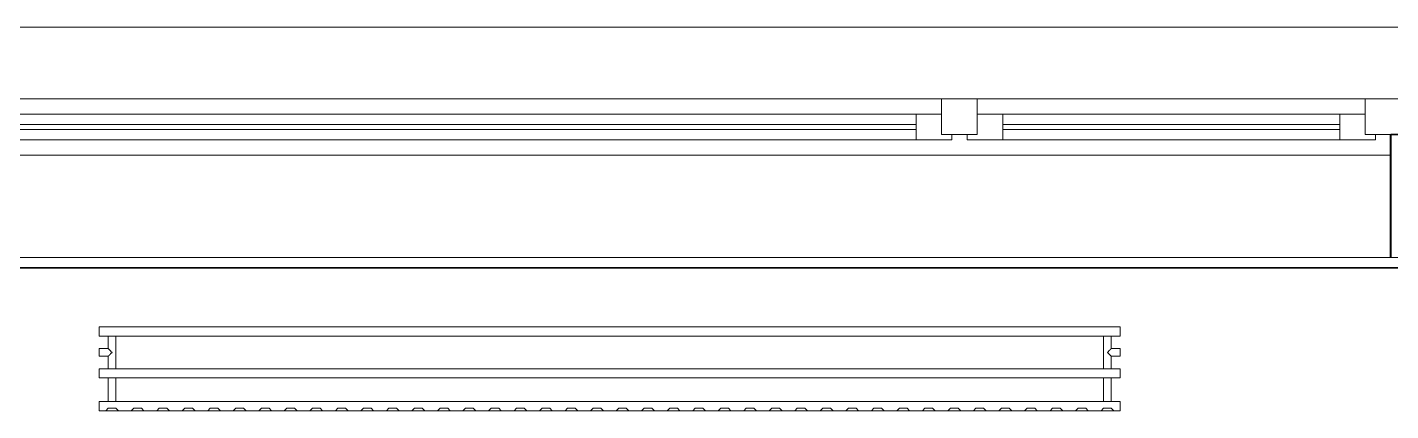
# Model space of a CAD drawing. Header units: millimetres. Extents: x 3914 to 443608, y -156176 to 78197.
# Drawn here: x 393079 to 395750, y -119377 to -118627 of the extents above; entities that cross this region are included whole.
import ezdxf

# ---------------------------------------------------------------- set-up
doc = ezdxf.new("R2010")
doc.units = ezdxf.units.MM
for name, color, linetype, lineweight in [('A-GLAZ', 7, 'Continuous', 9), ('A-GLAZ-1', 7, 'Continuous', 5), ('A-WALL', 7, 'Continuous', 5), ('A-WALL-1', 7, 'Continuous', 35), ('I-WALL', 7, 'Continuous', 5)]:
    doc.layers.add(name, color=color, linetype=linetype, lineweight=lineweight)
doc.layers.add('A-WALL-FNSH-1', color=9, linetype='Continuous', lineweight=5, true_color=0x808080)
doc.layers.add('M-EQPM-1', color=7, linetype='Continuous', lineweight=9, true_color=0xb2b2b2)

# ---------------------------------------------------------------- blocks, each defined once
blk = doc.blocks.new('120_Окно_СКБ_2Ст - 120_Окно_СКБ_2Ст 3100х2500 _мал_створка слева_ 2-19089248-Объем проектирования 3 этажа')
at = {"layer": 'A-GLAZ'}
for p, q in [((-1550, -75), (-1550, -5)), ((-1550, -5), (-1480, -5)), ((-1480, -5), (-1480, -75)), ((650, -75), (650, -5)), ((650, -5), (720, -5)), ((720, -5), (720, -75)), ((1480, -75), (1480, -5)), ((1480, -5), (1550, -5)), ((1550, -5), (1550, -75)), ((650, -35), (-1480, -35)), ((-1480, -35), (-1480, -75)), ((-1430, -85), (-1430, -35)), ((600, -85), (600, -35)), ((650, -75), (650, -35)), ((1480, -35), (720, -35)), ((720, -35), (720, -75)), ((770, -85), (770, -35)), ((1430, -85), (1430, -35)), ((1480, -75), (1480, -35)), ((-1480, -75), (-1550, -75)), ((-1480, -75), (-1500, -75)), ((-1500, -75), (-1500, -85)), ((720, -75), (650, -75)), ((670, -75), (650, -75)), ((670, -85), (670, -75)), ((720, -75), (700, -75)), ((700, -75), (700, -85)), ((1550, -75), (1480, -75)), ((1500, -75), (1480, -75)), ((1500, -85), (1500, -75)), ((-1500, -85), (670, -85)), ((670, -85), (-1500, -85)), ((700, -85), (1500, -85)), ((1500, -85), (700, -85))]:
    blk.add_line(p, q, dxfattribs=at)
at = {"layer": 'A-GLAZ-1'}
for p, q in [((1550, -5), (-1550, -5)), ((-1530, -75), (-1500, -75)), ((-1430, -55), (600, -55)), ((600, -65), (-1430, -65)), ((670, -75), (700, -75)), ((770, -55), (1430, -55)), ((1430, -65), (770, -65)), ((1500, -75), (1530, -75))]:
    blk.add_line(p, q, dxfattribs=at)
blk = doc.blocks.new('radiator_prado_classic_z_tip_30_po exemplyaru - Classic Z Тип 30-500-V676-Объем проектирования 3 этажа')
at = {"layer": 'M-EQPM-1'}
for p, q in [((0, 228), (0, 210)), ((2000, 228), (0, 228)), ((0, 210), (0, 228)), ((0, 228), (12.5, 228)), ((12.5, 228), (37.5, 228)), ((37.5, 228), (12.5, 228)), ((12.5, 228), (37.5, 228)), ((12.5, 228), (17.5, 223)), ((12.5, 228), (17.5, 223)), ((32.5, 223), (17.5, 223)), ((17.5, 223), (32.5, 223)), ((32.5, 223), (37.5, 228)), ((37.5, 228), (32.5, 223)), ((37.5, 228), (62.5, 228)), ((62.5, 228), (87.5, 228)), ((87.5, 228), (62.5, 228)), ((62.5, 228), (87.5, 228)), ((62.5, 228), (67.5, 223)), ((62.5, 228), (67.5, 223)), ((82.5, 223), (67.5, 223)), ((67.5, 223), (82.5, 223)), ((82.5, 223), (87.5, 228)), ((87.5, 228), (82.5, 223)), ((87.5, 228), (112.5, 228)), ((112.5, 228), (137.5, 228)), ((137.5, 228), (112.5, 228)), ((112.5, 228), (137.5, 228)), ((112.5, 228), (117.5, 223)), ((112.5, 228), (117.5, 223)), ((132.5, 223), (117.5, 223)), ((117.5, 223), (132.5, 223)), ((132.5, 223), (137.5, 228)), ((137.5, 228), (132.5, 223)), ((137.5, 228), (162.5, 228)), ((162.5, 228), (187.5, 228)), ((187.5, 228), (162.5, 228)), ((162.5, 228), (187.5, 228)), ((162.5, 228), (167.5, 223)), ((162.5, 228), (167.5, 223)), ((182.5, 223), (167.5, 223)), ((167.5, 223), (182.5, 223)), ((182.5, 223), (187.5, 228)), ((187.5, 228), (182.5, 223)), ((187.5, 228), (212.5, 228)), ((212.5, 228), (237.5, 228)), ((237.5, 228), (212.5, 228)), ((212.5, 228), (237.5, 228)), ((212.5, 228), (217.5, 223)), ((212.5, 228), (217.5, 223)), ((232.5, 223), (217.5, 223)), ((217.5, 223), (232.5, 223)), ((232.5, 223), (237.5, 228)), ((237.5, 228), (232.5, 223)), ((237.5, 228), (262.5, 228)), ((262.5, 228), (287.5, 228)), ((287.5, 228), (262.5, 228)), ((262.5, 228), (287.5, 228)), ((262.5, 228), (267.5, 223)), ((262.5, 228), (267.5, 223)), ((282.5, 223), (267.5, 223)), ((267.5, 223), (282.5, 223)), ((282.5, 223), (287.5, 228)), ((287.5, 228), (282.5, 223)), ((287.5, 228), (312.5, 228)), ((312.5, 228), (337.5, 228)), ((337.5, 228), (312.5, 228)), ((312.5, 228), (337.5, 228)), ((312.5, 228), (317.5, 223)), ((312.5, 228), (317.5, 223)), ((332.5, 223), (317.5, 223)), ((317.5, 223), (332.5, 223)), ((332.5, 223), (337.5, 228)), ((337.5, 228), (332.5, 223)), ((337.5, 228), (362.5, 228)), ((362.5, 228), (387.5, 228)), ((387.5, 228), (362.5, 228)), ((362.5, 228), (387.5, 228)), ((362.5, 228), (367.5, 223)), ((362.5, 228), (367.5, 223)), ((382.5, 223), (367.5, 223)), ((367.5, 223), (382.5, 223)), ((382.5, 223), (387.5, 228)), ((387.5, 228), (382.5, 223)), ((387.5, 228), (412.5, 228)), ((412.5, 228), (437.5, 228)), ((437.5, 228), (412.5, 228)), ((412.5, 228), (437.5, 228)), ((412.5, 228), (417.5, 223)), ((412.5, 228), (417.5, 223)), ((432.5, 223), (417.5, 223)), ((417.5, 223), (432.5, 223)), ((432.5, 223), (437.5, 228)), ((437.5, 228), (432.5, 223)), ((437.5, 228), (462.5, 228)), ((462.5, 228), (487.5, 228)), ((487.5, 228), (462.5, 228)), ((462.5, 228), (487.5, 228)), ((462.5, 228), (467.5, 223)), ((462.5, 228), (467.5, 223)), ((482.5, 223), (467.5, 223)), ((467.5, 223), (482.5, 223)), ((482.5, 223), (487.5, 228)), ((487.5, 228), (482.5, 223)), ((487.5, 228), (512.5, 228)), ((512.5, 228), (537.5, 228)), ((537.5, 228), (512.5, 228)), ((512.5, 228), (537.5, 228)), ((512.5, 228), (517.5, 223)), ((512.5, 228), (517.5, 223)), ((532.5, 223), (517.5, 223)), ((517.5, 223), (532.5, 223)), ((532.5, 223), (537.5, 228)), ((537.5, 228), (532.5, 223)), ((537.5, 228), (562.5, 228)), ((562.5, 228), (587.5, 228)), ((587.5, 228), (562.5, 228)), ((562.5, 228), (587.5, 228)), ((562.5, 228), (567.5, 223)), ((562.5, 228), (567.5, 223)), ((582.5, 223), (567.5, 223)), ((567.5, 223), (582.5, 223)), ((582.5, 223), (587.5, 228)), ((587.5, 228), (582.5, 223)), ((587.5, 228), (612.5, 228)), ((612.5, 228), (637.5, 228)), ((637.5, 228), (612.5, 228)), ((612.5, 228), (637.5, 228)), ((612.5, 228), (617.5, 223)), ((612.5, 228), (617.5, 223)), ((632.5, 223), (617.5, 223)), ((617.5, 223), (632.5, 223)), ((632.5, 223), (637.5, 228)), ((637.5, 228), (632.5, 223)), ((637.5, 228), (662.5, 228)), ((662.5, 228), (687.5, 228)), ((687.5, 228), (662.5, 228)), ((662.5, 228), (687.5, 228)), ((662.5, 228), (667.5, 223)), ((662.5, 228), (667.5, 223)), ((682.5, 223), (667.5, 223)), ((667.5, 223), (682.5, 223)), ((682.5, 223), (687.5, 228)), ((687.5, 228), (682.5, 223)), ((687.5, 228), (712.5, 228)), ((712.5, 228), (737.5, 228)), ((737.5, 228), (712.5, 228)), ((712.5, 228), (737.5, 228)), ((712.5, 228), (717.5, 223)), ((712.5, 228), (717.5, 223)), ((732.5, 223), (717.5, 223)), ((717.5, 223), (732.5, 223)), ((732.5, 223), (737.5, 228)), ((737.5, 228), (732.5, 223)), ((737.5, 228), (762, 228)), ((762.5, 228), (787.5, 228)), ((787.5, 228), (762.5, 228)), ((762.5, 228), (787.5, 228)), ((762.5, 228), (767.5, 223)), ((762.5, 228), (767.5, 223)), ((782.5, 223), (767.5, 223)), ((767.5, 223), (782.5, 223)), ((782.5, 223), (787.5, 228)), ((787.5, 228), (782.5, 223)), ((787.5, 228), (812.5, 228)), ((812.5, 228), (837.5, 228)), ((837.5, 228), (812.5, 228)), ((812.5, 228), (837.5, 228)), ((812.5, 228), (817.5, 223)), ((812.5, 228), (817.5, 223)), ((832.5, 223), (817.5, 223)), ((817.5, 223), (832.5, 223)), ((832.5, 223), (837.5, 228)), ((837.5, 228), (832.5, 223)), ((837.5, 228), (862.5, 228)), ((862.5, 228), (887.5, 228)), ((887.5, 228), (862.5, 228)), ((862.5, 228), (887.5, 228)), ((862.5, 228), (867.5, 223)), ((862.5, 228), (867.5, 223)), ((882.5, 223), (867.5, 223)), ((867.5, 223), (882.5, 223)), ((882.5, 223), (887.5, 228)), ((887.5, 228), (882.5, 223)), ((887.5, 228), (912.5, 228)), ((912.5, 228), (937.5, 228)), ((937.5, 228), (912.5, 228)), ((912.5, 228), (937.5, 228)), ((912.5, 228), (917.5, 223)), ((912.5, 228), (917.5, 223)), ((932.5, 223), (917.5, 223)), ((917.5, 223), (932.5, 223)), ((932.5, 223), (937.5, 228)), ((937.5, 228), (932.5, 223)), ((937.5, 228), (962.5, 228)), ((962.5, 228), (987.5, 228)), ((987.5, 228), (962.5, 228)), ((962.5, 228), (987.5, 228)), ((962.5, 228), (967.5, 223)), ((962.5, 228), (967.5, 223)), ((982.5, 223), (967.5, 223)), ((967.5, 223), (982.5, 223)), ((982.5, 223), (987.5, 228)), ((987.5, 228), (982.5, 223)), ((987.5, 228), (1012.5, 228)), ((1012.5, 228), (1037.5, 228)), ((1037.5, 228), (1012.5, 228)), ((1012.5, 228), (1037.5, 228)), ((1012.5, 228), (1017.5, 223)), ((1012.5, 228), (1017.5, 223)), ((1032.5, 223), (1017.5, 223)), ((1017.5, 223), (1032.5, 223)), ((1032.5, 223), (1037.5, 228)), ((1037.5, 228), (1032.5, 223)), ((1037.5, 228), (1062.5, 228)), ((1062.5, 228), (1087.5, 228)), ((1087.5, 228), (1062.5, 228)), ((1062.5, 228), (1087.5, 228)), ((1062.5, 228), (1067.5, 223)), ((1062.5, 228), (1067.5, 223)), ((1082.5, 223), (1067.5, 223)), ((1067.5, 223), (1082.5, 223)), ((1082.5, 223), (1087.5, 228)), ((1087.5, 228), (1082.5, 223)), ((1087.5, 228), (1112.5, 228)), ((1112.5, 228), (1137.5, 228)), ((1137.5, 228), (1112.5, 228)), ((1112.5, 228), (1137.5, 228)), ((1112.5, 228), (1117.5, 223)), ((1112.5, 228), (1117.5, 223)), ((1132.5, 223), (1117.5, 223)), ((1117.5, 223), (1132.5, 223)), ((1132.5, 223), (1137.5, 228)), ((1137.5, 228), (1132.5, 223)), ((1137.5, 228), (1162.5, 228)), ((1162.5, 228), (1187.5, 228)), ((1187.5, 228), (1162.5, 228)), ((1162.5, 228), (1187.5, 228)), ((1162.5, 228), (1167.5, 223)), ((1162.5, 228), (1167.5, 223)), ((1182.5, 223), (1167.5, 223)), ((1167.5, 223), (1182.5, 223)), ((1182.5, 223), (1187.5, 228)), ((1187.5, 228), (1182.5, 223)), ((1187.5, 228), (1212.5, 228)), ((1212.5, 228), (1237.5, 228)), ((1237.5, 228), (1212.5, 228)), ((1212.5, 228), (1237.5, 228)), ((1212.5, 228), (1217.5, 223)), ((1212.5, 228), (1217.5, 223)), ((1232.5, 223), (1217.5, 223)), ((1217.5, 223), (1232.5, 223)), ((1232.5, 223), (1237.5, 228)), ((1237.5, 228), (1232.5, 223)), ((1237.5, 228), (1262.5, 228)), ((1262.5, 228), (1287.5, 228)), ((1287.5, 228), (1262.5, 228)), ((1262.5, 228), (1287.5, 228)), ((1262.5, 228), (1267.5, 223)), ((1262.5, 228), (1267.5, 223)), ((1282.5, 223), (1267.5, 223)), ((1267.5, 223), (1282.5, 223)), ((1282.5, 223), (1287.5, 228)), ((1287.5, 228), (1282.5, 223)), ((1287.5, 228), (1312.5, 228)), ((1312.5, 228), (1337.5, 228)), ((1337.5, 228), (1312.5, 228)), ((1312.5, 228), (1337.5, 228)), ((1312.5, 228), (1317.5, 223)), ((1312.5, 228), (1317.5, 223)), ((1332.5, 223), (1317.5, 223)), ((1317.5, 223), (1332.5, 223)), ((1332.5, 223), (1337.5, 228)), ((1337.5, 228), (1332.5, 223)), ((1337.5, 228), (1362.5, 228)), ((1362.5, 228), (1387.5, 228)), ((1387.5, 228), (1362.5, 228)), ((1362.5, 228), (1387.5, 228)), ((1362.5, 228), (1367.5, 223)), ((1362.5, 228), (1367.5, 223)), ((1382.5, 223), (1367.5, 223)), ((1367.5, 223), (1382.5, 223)), ((1382.5, 223), (1387.5, 228)), ((1387.5, 228), (1382.5, 223)), ((1387.5, 228), (1412.5, 228)), ((1412.5, 228), (1437.5, 228)), ((1437.5, 228), (1412.5, 228)), ((1412.5, 228), (1437.5, 228)), ((1412.5, 228), (1417.5, 223)), ((1412.5, 228), (1417.5, 223)), ((1432.5, 223), (1417.5, 223)), ((1417.5, 223), (1432.5, 223)), ((1432.5, 223), (1437.5, 228)), ((1437.5, 228), (1432.5, 223)), ((1437.5, 228), (1462.5, 228)), ((1462.5, 228), (1487.5, 228)), ((1487.5, 228), (1462.5, 228)), ((1462.5, 228), (1487.5, 228)), ((1462.5, 228), (1467.5, 223)), ((1462.5, 228), (1467.5, 223)), ((1482.5, 223), (1467.5, 223)), ((1467.5, 223), (1482.5, 223)), ((1482.5, 223), (1487.5, 228)), ((1487.5, 228), (1482.5, 223)), ((1487.5, 228), (1512.5, 228)), ((1512.5, 228), (1537.5, 228)), ((1537.5, 228), (1512.5, 228)), ((1512.5, 228), (1537.5, 228)), ((1512.5, 228), (1517.5, 223)), ((1512.5, 228), (1517.5, 223)), ((1532.5, 223), (1517.5, 223)), ((1517.5, 223), (1532.5, 223)), ((1532.5, 223), (1537.5, 228)), ((1537.5, 228), (1532.5, 223)), ((1537.5, 228), (1562.5, 228)), ((1562.5, 228), (1587.5, 228)), ((1587.5, 228), (1562.5, 228)), ((1562.5, 228), (1587.5, 228)), ((1562.5, 228), (1567.5, 223)), ((1562.5, 228), (1567.5, 223)), ((1582.5, 223), (1567.5, 223)), ((1567.5, 223), (1582.5, 223)), ((1582.5, 223), (1587.5, 228)), ((1587.5, 228), (1582.5, 223)), ((1587.5, 228), (1612.5, 228)), ((1612.5, 228), (1637.5, 228)), ((1637.5, 228), (1612.5, 228)), ((1612.5, 228), (1637.5, 228)), ((1612.5, 228), (1617.5, 223)), ((1612.5, 228), (1617.5, 223)), ((1632.5, 223), (1617.5, 223)), ((1617.5, 223), (1632.5, 223)), ((1632.5, 223), (1637.5, 228)), ((1637.5, 228), (1632.5, 223)), ((1637.5, 228), (1662.5, 228)), ((1662.5, 228), (1687.5, 228)), ((1687.5, 228), (1662.5, 228)), ((1662.5, 228), (1687.5, 228)), ((1662.5, 228), (1667.5, 223)), ((1662.5, 228), (1667.5, 223)), ((1682.5, 223), (1667.5, 223)), ((1667.5, 223), (1682.5, 223)), ((1682.5, 223), (1687.5, 228)), ((1687.5, 228), (1682.5, 223)), ((1687.5, 228), (1712.5, 228)), ((1712.5, 228), (1737.5, 228)), ((1737.5, 228), (1712.5, 228)), ((1712.5, 228), (1737.5, 228)), ((1712.5, 228), (1717.5, 223)), ((1712.5, 228), (1717.5, 223)), ((1732.5, 223), (1717.5, 223)), ((1717.5, 223), (1732.5, 223)), ((1732.5, 223), (1737.5, 228)), ((1737.5, 228), (1732.5, 223)), ((1737.5, 228), (1762.5, 228)), ((1762.5, 228), (1787.5, 228)), ((1787.5, 228), (1762.5, 228)), ((1762.5, 228), (1787.5, 228)), ((1762.5, 228), (1767.5, 223)), ((1762.5, 228), (1767.5, 223)), ((1782.5, 223), (1767.5, 223)), ((1767.5, 223), (1782.5, 223)), ((1782.5, 223), (1787.5, 228)), ((1787.5, 228), (1782.5, 223)), ((1787.5, 228), (1812.5, 228)), ((1812.5, 228), (1837.5, 228)), ((1837.5, 228), (1812.5, 228)), ((1812.5, 228), (1837.5, 228)), ((1812.5, 228), (1817.5, 223)), ((1812.5, 228), (1817.5, 223)), ((1832.5, 223), (1817.5, 223)), ((1817.5, 223), (1832.5, 223)), ((1832.5, 223), (1837.5, 228)), ((1837.5, 228), (1832.5, 223)), ((1837.5, 228), (1862.5, 228)), ((1862.5, 228), (1887.5, 228)), ((1887.5, 228), (1862.5, 228)), ((1862.5, 228), (1887.5, 228)), ((1862.5, 228), (1867.5, 223)), ((1862.5, 228), (1867.5, 223)), ((1882.5, 223), (1867.5, 223)), ((1867.5, 223), (1882.5, 223)), ((1882.5, 223), (1887.5, 228)), ((1887.5, 228), (1882.5, 223)), ((1887.5, 228), (1912.5, 228)), ((1912.5, 228), (1937.5, 228)), ((1937.5, 228), (1912.5, 228)), ((1912.5, 228), (1937.5, 228)), ((1912.5, 228), (1917.5, 223)), ((1912.5, 228), (1917.5, 223)), ((1932.5, 223), (1917.5, 223)), ((1917.5, 223), (1932.5, 223)), ((1932.5, 223), (1937.5, 228)), ((1937.5, 228), (1932.5, 223)), ((1937.5, 228), (1962.5, 228)), ((1962.5, 228), (1987.5, 228)), ((1987.5, 228), (1962.5, 228)), ((1962.5, 228), (1987.5, 228)), ((1962.5, 228), (1967.5, 223)), ((1962.5, 228), (1967.5, 223)), ((1982.5, 223), (1967.5, 223)), ((1967.5, 223), (1982.5, 223)), ((1982.5, 223), (1987.5, 228)), ((1987.5, 228), (1982.5, 223)), ((1987.5, 228), (2000, 228)), ((2000, 210), (2000, 228)), ((2000, 228), (2000, 210)), ((0, 210), (2000, 210)), ((17.8, 210), (0, 210)), ((17.5, 210), (17.5, 164)), ((17.5, 210), (17.5, 164)), ((17.8, 210), (17.5, 210)), ((17.5, 210), (17.8, 210)), ((17.8, 210), (17.5, 210)), ((17.5, 210), (32.5, 210)), ((18.5, 210), (17.8, 210)), ((17.8, 210), (32.2, 210)), ((19.7, 210), (17.8, 210)), ((32.2, 210), (18.5, 210)), ((21.2, 210), (19.7, 210)), ((23.1, 210), (21.2, 210)), ((25, 210), (23.1, 210)), ((26.9, 210), (25, 210)), ((28.7, 210), (26.9, 210)), ((30.3, 210), (28.7, 210)), ((31.5, 210), (30.3, 210)), ((32.2, 210), (31.5, 210)), ((32.5, 210), (32.2, 210)), ((32.2, 210), (32.5, 210)), ((32.5, 210), (32.2, 210)), ((1967.8, 210), (32.2, 210)), ((32.5, 164), (32.5, 210)), ((32.5, 164), (32.5, 210)), ((1967.5, 210), (1967.5, 164)), ((1967.5, 210), (1967.5, 164)), ((1967.8, 210), (1967.5, 210)), ((1967.5, 210), (1982.5, 210)), ((1967.8, 210), (1967.5, 210)), ((1967.5, 210), (1967.8, 210)), ((1968.5, 210), (1967.8, 210)), ((1982.2, 210), (1967.8, 210)), ((1967.8, 210), (1982.2, 210)), ((1982.2, 210), (1968.5, 210)), ((1982.5, 210), (1982.2, 210)), ((1982.5, 210), (1982.2, 210)), ((1982.2, 210), (1982.5, 210)), ((2000, 210), (1982.2, 210)), ((1982.5, 164), (1982.5, 210)), ((1982.5, 164), (1982.5, 210)), ((2000, 164), (0, 164)), ((0, 164), (0, 146)), ((0, 146), (0, 164)), ((0, 164), (17.8, 164)), ((17.8, 164), (17.5, 164)), ((17.5, 164), (17.8, 164)), ((17.8, 164), (17.5, 164)), ((17.5, 164), (32.5, 164)), ((19.7, 164), (17.8, 164)), ((17.8, 164), (18.5, 164)), ((32.2, 164), (17.8, 164)), ((18.5, 164), (19.7, 164)), ((25, 164), (19.7, 164)), ((19.7, 164), (21.2, 164)), ((21.2, 164), (23.1, 164)), ((23.1, 164), (25, 164)), ((31.5, 164), (25, 164)), ((25, 164), (26.9, 164)), ((26.9, 164), (28.7, 164)), ((28.7, 164), (30.3, 164)), ((30.3, 164), (31.5, 164)), ((32.2, 164), (31.5, 164)), ((31.5, 164), (32.2, 164)), ((32.5, 164), (32.2, 164)), ((32.2, 164), (32.5, 164)), ((32.5, 164), (32.2, 164)), ((32.2, 164), (1967.8, 164)), ((1967.8, 164), (1967.5, 164)), ((1967.5, 164), (1982.5, 164)), ((1967.8, 164), (1967.5, 164)), ((1967.5, 164), (1967.8, 164)), ((1969.7, 164), (1967.8, 164)), ((1982.2, 164), (1967.8, 164)), ((1967.8, 164), (1982.2, 164)), ((1975, 164), (1969.7, 164)), ((1981.5, 164), (1975, 164)), ((1982.2, 164), (1981.5, 164)), ((1982.5, 164), (1982.2, 164)), ((1982.5, 164), (1982.2, 164)), ((1982.2, 164), (1982.5, 164)), ((1982.2, 164), (2000, 164)), ((2000, 146), (2000, 164)), ((2000, 164), (2000, 146)), ((0, 146), (2000, 146)), ((18.5, 146), (0, 146)), ((17.5, 146), (17.5, 121.5)), ((17.5, 146), (17.5, 121.5)), ((17.5, 146), (18.5, 146)), ((18.5, 146), (17.5, 146)), ((17.5, 146), (18.5, 146)), ((32.5, 146), (17.5, 146)), ((18.5, 146), (32.2, 146)), ((32.2, 146), (18.5, 146)), ((18.5, 146), (32.2, 146)), ((32.2, 146), (32.5, 146)), ((32.5, 146), (32.2, 146)), ((32.2, 146), (32.5, 146)), ((1967.8, 146), (32.2, 146)), ((32.5, 82), (32.5, 146)), ((32.5, 82), (32.5, 146)), ((1967.5, 146), (1967.5, 82)), ((1967.5, 146), (1967.5, 82)), ((1967.5, 146), (1967.8, 146)), ((1982.5, 146), (1967.5, 146)), ((1967.5, 146), (1967.8, 146)), ((1967.8, 146), (1967.5, 146)), ((1967.8, 146), (1969.7, 146)), ((1967.8, 146), (1975, 146)), ((1973.1, 146), (1967.8, 146)), ((1969.7, 146), (1981.5, 146)), ((1981.5, 146), (1973.1, 146)), ((1975, 146), (1981.5, 146)), ((1981.5, 146), (1982.5, 146)), ((1981.5, 146), (1982.5, 146)), ((1982.5, 146), (1981.5, 146)), ((2000, 146), (1981.5, 146)), ((1982.5, 121.5), (1982.5, 146)), ((1982.5, 121.5), (1982.5, 146)), ((17.5, 121.5), (0, 121.5)), ((17.5, 121.5), (0, 121.5)), ((0, 121.5), (0, 120.5)), ((0, 106.5), (0, 121.5)), ((0, 120.5), (0, 107.5)), ((0, 120.5), (0, 119.3)), ((0, 114), (0, 120.5)), ((0, 120.5), (0, 120.5)), ((0, 119.3), (0, 117.8)), ((0, 117.8), (0, 114)), ((0, 114), (0, 110.3)), ((0, 107.5), (0, 114)), ((0, 110.3), (0, 108.7)), ((0, 108.7), (0, 107.5)), ((0, 107.5), (0, 106.5)), ((0, 107.5), (0, 107.5)), ((2000, 121.5), (1982.5, 121.5)), ((2000, 121.5), (1982.5, 121.5)), ((2000, 121.5), (2000, 106.5)), ((2000, 120.5), (2000, 121.5)), ((2000, 121.5), (2000, 120.5)), ((2000, 120.5), (2000, 121.5)), ((2000, 107.5), (2000, 120.5)), ((2000, 120.5), (2000, 107.5)), ((2000, 107.5), (2000, 120.5)), ((2000, 106.5), (2000, 107.5)), ((2000, 107.5), (2000, 106.5)), ((2000, 106.5), (2000, 107.5)), ((0, 106.5), (17.5, 106.5)), ((0, 106.5), (17.5, 106.5)), ((2000, 82), (0, 82)), ((0, 82), (0, 64)), ((0, 64), (0, 82)), ((0, 82), (18.5, 82)), ((17.5, 106.5), (17.5, 82)), ((17.5, 106.5), (17.5, 82)), ((18.5, 82), (17.5, 82)), ((17.5, 82), (18.5, 82)), ((18.5, 82), (17.5, 82)), ((17.5, 82), (32.5, 82)), ((32.2, 82), (18.5, 82)), ((18.5, 82), (19.7, 82)), ((19.7, 82), (18.5, 82)), ((19.7, 82), (21.2, 82)), ((21.2, 82), (19.7, 82)), ((21.2, 82), (23.1, 82)), ((32.2, 82), (21.2, 82)), ((23.1, 82), (25, 82)), ((25, 82), (26.9, 82)), ((26.9, 82), (28.7, 82)), ((28.7, 82), (30.3, 82)), ((30.3, 82), (31.5, 82)), ((31.5, 82), (32.2, 82)), ((32.5, 82), (32.2, 82)), ((32.2, 82), (32.5, 82)), ((32.5, 82), (32.2, 82)), ((32.2, 82), (1967.8, 82)), ((1967.8, 82), (1967.5, 82)), ((1967.5, 82), (1982.5, 82)), ((1967.8, 82), (1967.5, 82)), ((1967.5, 82), (1967.8, 82)), ((1969.7, 82), (1967.8, 82)), ((1971.2, 82), (1967.8, 82)), ((1967.8, 82), (1981.5, 82)), ((1971.2, 82), (1969.7, 82)), ((1975, 82), (1971.2, 82)), ((1981.5, 82), (1971.2, 82)), ((1978.7, 82), (1975, 82)), ((1981.5, 82), (1978.7, 82)), ((1982.5, 82), (1981.5, 82)), ((1982.5, 82), (1981.5, 82)), ((1981.5, 82), (1982.5, 82)), ((1981.5, 82), (2000, 82)), ((1982.5, 82), (1982.5, 106.5)), ((1982.5, 106.5), (2000, 106.5)), ((1982.5, 82), (1982.5, 106.5)), ((1982.5, 106.5), (2000, 106.5)), ((2000, 64), (2000, 82)), ((2000, 82), (2000, 64)), ((2000, 64), (0, 64)), ((0, 64), (2000, 64))]:
    blk.add_line(p, q, dxfattribs=at)
for points, knots in [([(18.5, 120.5), (18.4, 120.6), (18.3, 120.7), (18.1, 120.9), (17.9, 121.1), (17.8, 121.2), (17.7, 121.3), (17.5, 121.5), (17.5, 121.5), (17.5, 121.5)], [0.7142857, 0.7142857, 0.7142857, 0.7142857, 0.75, 0.7857143, 0.8214286, 0.8571429, 0.8928571, 0.9285714, 1, 1, 1, 1]), ([(17.5, 121.5), (17.5, 121.5), (17.5, 121.5), (17.7, 121.3), (17.8, 121.2), (17.9, 121.1), (18.1, 120.9), (18.3, 120.7), (18.4, 120.6), (18.5, 120.5)], [0, 0, 0, 0, 0.0714286, 0.1071429, 0.1428571, 0.1785714, 0.2142857, 0.25, 0.2857143, 0.2857143, 0.2857143, 0.2857143]), ([(17.5, 121.5), (17.5, 121.5), (17.5, 121.5), (17.7, 121.3), (17.8, 121.2), (17.9, 121.1), (18.1, 120.9), (18.3, 120.7), (18.4, 120.6), (18.5, 120.5)], [0, 0, 0, 0, 0.0714286, 0.1071429, 0.1428571, 0.1785714, 0.2142857, 0.25, 0.2857143, 0.2857143, 0.2857143, 0.2857143]), ([(25, 114), (24.5, 114.5), (23.6, 115.4), (22.4, 116.6), (21.6, 117.4), (21.1, 117.9), (20.8, 118.2), (20.5, 118.5), (20.2, 118.8), (19.8, 119.1), (19.6, 119.4), (19.3, 119.7), (19, 120), (18.7, 120.3), (18.5, 120.5), (18.3, 120.7), (18.1, 120.9), (17.9, 121.1), (17.8, 121.2), (17.7, 121.3), (17.5, 121.5), (17.5, 121.5), (17.5, 121.5)], [0, 0, 0, 0, 0.142857, 0.285714, 0.357143, 0.392857, 0.428571, 0.464286, 0.5, 0.535714, 0.571429, 0.607143, 0.642857, 0.678571, 0.714286, 0.75, 0.785714, 0.821429, 0.857143, 0.892857, 0.928571, 1, 1, 1, 1]), ([(17.5, 106.5), (17.5, 106.5), (17.5, 106.5), (17.7, 106.7), (17.8, 106.8), (17.9, 106.9), (18.1, 107.1), (18.3, 107.3), (18.5, 107.5), (18.7, 107.7), (19, 108), (19.3, 108.3), (19.6, 108.6), (19.8, 108.9), (20.3, 109.3), (20.7, 109.7), (21.1, 110.1), (21.6, 110.6), (22.4, 111.4), (23.6, 112.6), (24.5, 113.5), (25, 114)], [0, 0, 0, 0, 0.071429, 0.107143, 0.142857, 0.178571, 0.214286, 0.25, 0.285714, 0.321429, 0.357143, 0.392857, 0.428571, 0.464286, 0.5, 0.571429, 0.607143, 0.642857, 0.714286, 0.857143, 1, 1, 1, 1]), ([(17.5, 106.5), (17.5, 106.5), (17.5, 106.5), (17.7, 106.7), (17.8, 106.8), (17.9, 106.9), (18.1, 107.1), (18.3, 107.3), (18.4, 107.4), (18.5, 107.5)], [0, 0, 0, 0, 0.0714286, 0.1071429, 0.1428571, 0.1785714, 0.2142857, 0.25, 0.2857143, 0.2857143, 0.2857143, 0.2857143]), ([(18.5, 107.5), (18.4, 107.4), (18.3, 107.3), (18.1, 107.1), (17.9, 106.9), (17.8, 106.8), (17.7, 106.7), (17.5, 106.5), (17.5, 106.5), (17.5, 106.5)], [0.7142857, 0.7142857, 0.7142857, 0.7142857, 0.75, 0.7857143, 0.8214286, 0.8571429, 0.8928571, 0.9285714, 1, 1, 1, 1]), ([(18.5, 107.5), (18.4, 107.4), (18.3, 107.3), (18.1, 107.1), (17.9, 106.9), (17.8, 106.8), (17.7, 106.7), (17.5, 106.5), (17.5, 106.5), (17.5, 106.5)], [0.7142857, 0.7142857, 0.7142857, 0.7142857, 0.75, 0.7857143, 0.8214286, 0.8571429, 0.8928571, 0.9285714, 1, 1, 1, 1]), ([(22.1, 116.9), (21.9, 117.1), (21.6, 117.4), (21.1, 117.9), (20.8, 118.2), (20.5, 118.5), (20.2, 118.8), (19.9, 119.2), (19.7, 119.3), (19.6, 119.4)], [0.2857143, 0.2857143, 0.2857143, 0.2857143, 0.3571429, 0.3928571, 0.4285714, 0.4642857, 0.5, 0.5357143, 0.5714286, 0.5714286, 0.5714286, 0.5714286]), ([(19.6, 119.4), (19.7, 119.3), (19.9, 119.2), (20.3, 118.7), (20.7, 118.3), (21.1, 117.9), (21.6, 117.4), (21.9, 117.1), (22.1, 116.9)], [0.4285714, 0.4285714, 0.4285714, 0.4285714, 0.4642857, 0.5, 0.5714286, 0.6071429, 0.6428571, 0.7142857, 0.7142857, 0.7142857, 0.7142857]), ([(19.6, 119.4), (19.7, 119.3), (19.8, 119.1), (20.3, 118.7), (20.6, 118.4), (20.8, 118.2)], [0.4285714, 0.4285714, 0.4285714, 0.4285714, 0.4642857, 0.5, 0.5714286, 0.5714286, 0.5714286, 0.5714286]), ([(19.6, 108.6), (19.7, 108.7), (19.9, 108.8), (20.3, 109.3), (20.7, 109.7), (21.1, 110.1), (21.6, 110.6), (21.9, 110.9), (22.1, 111.1)], [0.4285714, 0.4285714, 0.4285714, 0.4285714, 0.4642857, 0.5, 0.5714286, 0.6071429, 0.6428571, 0.7142857, 0.7142857, 0.7142857, 0.7142857]), ([(22.1, 111.1), (21.9, 110.9), (21.6, 110.6), (21.1, 110.1), (20.8, 109.8), (20.5, 109.5), (20.2, 109.2), (19.9, 108.8), (19.7, 108.7), (19.6, 108.6)], [0.2857143, 0.2857143, 0.2857143, 0.2857143, 0.3571429, 0.3928571, 0.4285714, 0.4642857, 0.5, 0.5357143, 0.5714286, 0.5714286, 0.5714286, 0.5714286]), ([(20.8, 118.2), (20.9, 118.1), (21.1, 117.9), (21.6, 117.4), (21.9, 117.1), (22.1, 116.9)], [0.5714286, 0.5714286, 0.5714286, 0.5714286, 0.6071429, 0.6428571, 0.7142857, 0.7142857, 0.7142857, 0.7142857]), ([(22.1, 111.1), (21.9, 110.9), (21.6, 110.6), (21.1, 110.1), (20.9, 109.9), (20.8, 109.8)], [0.2857143, 0.2857143, 0.2857143, 0.2857143, 0.3571429, 0.3928571, 0.4285714, 0.4285714, 0.4285714, 0.4285714]), ([(1975, 114), (1975.5, 114.5), (1976.4, 115.4), (1977.6, 116.6), (1978.4, 117.4), (1978.9, 117.9), (1979.2, 118.2), (1979.5, 118.5), (1979.8, 118.8), (1980.1, 119.2), (1980.4, 119.4), (1980.7, 119.7), (1981, 120), (1981.3, 120.3), (1981.5, 120.5), (1981.7, 120.7), (1981.9, 120.9), (1982.1, 121.1), (1982.2, 121.2), (1982.3, 121.3), (1982.5, 121.5), (1982.5, 121.5), (1982.5, 121.5)], [0, 0, 0, 0, 0.142857, 0.285714, 0.357143, 0.392857, 0.428571, 0.464286, 0.5, 0.535714, 0.571429, 0.607143, 0.642857, 0.678571, 0.714286, 0.75, 0.785714, 0.821429, 0.857143, 0.892857, 0.928571, 1, 1, 1, 1]), ([(1982.5, 106.5), (1982.5, 106.5), (1982.5, 106.5), (1982.3, 106.7), (1982.2, 106.8), (1982.1, 106.9), (1981.9, 107.1), (1981.7, 107.3), (1981.5, 107.5), (1981.3, 107.7), (1981, 108), (1980.7, 108.3), (1980.4, 108.6), (1980.1, 108.8), (1979.7, 109.3), (1979.3, 109.7), (1978.9, 110.1), (1978.4, 110.6), (1977.6, 111.4), (1976.4, 112.6), (1975.5, 113.5), (1975, 114)], [0, 0, 0, 0, 0.071429, 0.107143, 0.142857, 0.178571, 0.214286, 0.25, 0.285714, 0.321429, 0.357143, 0.392857, 0.428571, 0.464286, 0.5, 0.571429, 0.607143, 0.642857, 0.714286, 0.857143, 1, 1, 1, 1]), ([(1980.4, 119.4), (1980.3, 119.3), (1980.1, 119.2), (1979.7, 118.7), (1979.3, 118.3), (1978.9, 117.9), (1978.4, 117.4), (1978.1, 117.1), (1977.9, 116.9)], [0.4285714, 0.4285714, 0.4285714, 0.4285714, 0.4642857, 0.5, 0.5714286, 0.6071429, 0.6428571, 0.7142857, 0.7142857, 0.7142857, 0.7142857]), ([(1980.4, 119.4), (1980.3, 119.3), (1980.1, 119.2), (1979.7, 118.7), (1979.3, 118.3), (1978.9, 117.9), (1978.4, 117.4), (1978.1, 117.1), (1977.9, 116.9)], [0.4285714, 0.4285714, 0.4285714, 0.4285714, 0.4642857, 0.5, 0.5714286, 0.6071429, 0.6428571, 0.7142857, 0.7142857, 0.7142857, 0.7142857]), ([(1977.9, 116.9), (1978.1, 117.1), (1978.4, 117.4), (1978.9, 117.9), (1979.2, 118.2), (1979.5, 118.5), (1979.8, 118.8), (1980.1, 119.2), (1980.3, 119.3), (1980.4, 119.4)], [0.2857143, 0.2857143, 0.2857143, 0.2857143, 0.3571429, 0.3928571, 0.4285714, 0.4642857, 0.5, 0.5357143, 0.5714286, 0.5714286, 0.5714286, 0.5714286]), ([(1977.9, 111.1), (1978.1, 110.9), (1978.4, 110.6), (1978.9, 110.1), (1979.2, 109.8), (1979.5, 109.5), (1979.8, 109.2), (1980.1, 108.8), (1980.3, 108.7), (1980.4, 108.6)], [0.2857143, 0.2857143, 0.2857143, 0.2857143, 0.3571429, 0.3928571, 0.4285714, 0.4642857, 0.5, 0.5357143, 0.5714286, 0.5714286, 0.5714286, 0.5714286]), ([(1977.9, 111.1), (1978.1, 110.9), (1978.4, 110.6), (1978.9, 110.1), (1979.2, 109.8), (1979.5, 109.5), (1979.8, 109.2), (1980.1, 108.8), (1980.3, 108.7), (1980.4, 108.6)], [0.2857143, 0.2857143, 0.2857143, 0.2857143, 0.3571429, 0.3928571, 0.4285714, 0.4642857, 0.5, 0.5357143, 0.5714286, 0.5714286, 0.5714286, 0.5714286]), ([(1980.4, 108.6), (1980.3, 108.7), (1980.1, 108.8), (1979.7, 109.3), (1979.3, 109.7), (1978.9, 110.1), (1978.4, 110.6), (1978.1, 110.9), (1977.9, 111.1)], [0.4285714, 0.4285714, 0.4285714, 0.4285714, 0.4642857, 0.5, 0.5714286, 0.6071429, 0.6428571, 0.7142857, 0.7142857, 0.7142857, 0.7142857]), ([(1982.5, 121.5), (1982.5, 121.5), (1982.5, 121.5), (1982.3, 121.3), (1982.2, 121.2), (1982.1, 121.1), (1981.9, 120.9), (1981.7, 120.7), (1981.6, 120.6), (1981.5, 120.5)], [0, 0, 0, 0, 0.0714286, 0.1071429, 0.1428571, 0.1785714, 0.2142857, 0.25, 0.2857143, 0.2857143, 0.2857143, 0.2857143]), ([(1982.5, 121.5), (1982.5, 121.5), (1982.5, 121.5), (1982.3, 121.3), (1982.2, 121.2), (1982.1, 121.1), (1981.9, 120.9), (1981.7, 120.7), (1981.6, 120.6), (1981.5, 120.5)], [0, 0, 0, 0, 0.0714286, 0.1071429, 0.1428571, 0.1785714, 0.2142857, 0.25, 0.2857143, 0.2857143, 0.2857143, 0.2857143]), ([(1981.5, 120.5), (1981.6, 120.6), (1981.7, 120.7), (1981.9, 120.9), (1982.1, 121.1), (1982.2, 121.2), (1982.3, 121.3), (1982.5, 121.5), (1982.5, 121.5), (1982.5, 121.5)], [0.7142857, 0.7142857, 0.7142857, 0.7142857, 0.75, 0.7857143, 0.8214286, 0.8571429, 0.8928571, 0.9285714, 1, 1, 1, 1]), ([(1981.5, 107.5), (1981.6, 107.4), (1981.7, 107.3), (1981.9, 107.1), (1982.1, 106.9), (1982.2, 106.8), (1982.3, 106.7), (1982.5, 106.5), (1982.5, 106.5), (1982.5, 106.5)], [0.7142857, 0.7142857, 0.7142857, 0.7142857, 0.75, 0.7857143, 0.8214286, 0.8571429, 0.8928571, 0.9285714, 1, 1, 1, 1]), ([(1981.5, 107.5), (1981.6, 107.4), (1981.7, 107.3), (1981.9, 107.1), (1982.1, 106.9), (1982.2, 106.8), (1982.3, 106.7), (1982.5, 106.5), (1982.5, 106.5), (1982.5, 106.5)], [0.7142857, 0.7142857, 0.7142857, 0.7142857, 0.75, 0.7857143, 0.8214286, 0.8571429, 0.8928571, 0.9285714, 1, 1, 1, 1]), ([(1982.5, 106.5), (1982.5, 106.5), (1982.5, 106.5), (1982.3, 106.7), (1982.2, 106.8), (1982.1, 106.9), (1981.9, 107.1), (1981.7, 107.3), (1981.6, 107.4), (1981.5, 107.5)], [0, 0, 0, 0, 0.0714286, 0.1071429, 0.1428571, 0.1785714, 0.2142857, 0.25, 0.2857143, 0.2857143, 0.2857143, 0.2857143])]:
    blk.add_open_spline(points, degree=3, knots=knots, dxfattribs=at)
for points in [[(19.6, 119.4), (19.5, 119.5), (19.3, 119.7), (19, 120), (18.7, 120.3), (18.6, 120.4), (18.5, 120.5)], [(18.5, 120.5), (18.6, 120.4), (18.7, 120.3), (19, 120), (19.3, 119.7), (19.5, 119.5), (19.6, 119.4)], [(18.5, 120.5), (18.6, 120.4), (18.7, 120.3), (19, 120), (19.3, 119.7), (19.5, 119.5), (19.6, 119.4)], [(18.5, 107.5), (18.6, 107.6), (18.7, 107.7), (19, 108), (19.3, 108.3), (19.5, 108.5), (19.6, 108.6)], [(19.6, 108.6), (19.5, 108.5), (19.3, 108.3), (19, 108), (18.7, 107.7), (18.6, 107.6), (18.5, 107.5)], [(19.6, 108.6), (19.5, 108.5), (19.3, 108.3), (19, 108), (18.7, 107.7), (18.6, 107.6), (18.5, 107.5)], [(20.8, 109.8), (20.7, 109.7), (20.5, 109.5), (20.2, 109.2), (19.8, 108.9), (19.7, 108.7), (19.6, 108.6)], [(25, 114), (24.5, 114.5), (23.6, 115.4), (22.6, 116.4), (22.1, 116.9)], [(22.1, 116.9), (22.6, 116.4), (23.6, 115.4), (24.5, 114.5), (25, 114)], [(22.1, 116.9), (22.6, 116.4), (23.6, 115.4), (24.5, 114.5), (25, 114)], [(22.1, 111.1), (22.6, 111.6), (23.6, 112.6), (24.5, 113.5), (25, 114)], [(25, 114), (24.5, 113.5), (23.6, 112.6), (22.6, 111.6), (22.1, 111.1)], [(25, 114), (24.5, 113.5), (23.6, 112.6), (22.6, 111.6), (22.1, 111.1)], [(1977.9, 116.9), (1977.4, 116.4), (1976.4, 115.4), (1975.5, 114.5), (1975, 114)], [(1977.9, 116.9), (1977.4, 116.4), (1976.4, 115.4), (1975.5, 114.5), (1975, 114)], [(1975, 114), (1975.5, 114.5), (1976.4, 115.4), (1977.4, 116.4), (1977.9, 116.9)], [(1975, 114), (1975.5, 113.5), (1976.4, 112.6), (1977.4, 111.6), (1977.9, 111.1)], [(1975, 114), (1975.5, 113.5), (1976.4, 112.6), (1977.4, 111.6), (1977.9, 111.1)], [(1977.9, 111.1), (1977.4, 111.6), (1976.4, 112.6), (1975.5, 113.5), (1975, 114)], [(1981.5, 120.5), (1981.4, 120.4), (1981.3, 120.3), (1981, 120), (1980.7, 119.7), (1980.5, 119.5), (1980.4, 119.4)], [(1981.5, 120.5), (1981.4, 120.4), (1981.3, 120.3), (1981, 120), (1980.7, 119.7), (1980.5, 119.5), (1980.4, 119.4)], [(1980.4, 119.4), (1980.5, 119.5), (1980.7, 119.7), (1981, 120), (1981.3, 120.3), (1981.4, 120.4), (1981.5, 120.5)], [(1980.4, 108.6), (1980.5, 108.5), (1980.7, 108.3), (1981, 108), (1981.3, 107.7), (1981.4, 107.6), (1981.5, 107.5)], [(1980.4, 108.6), (1980.5, 108.5), (1980.7, 108.3), (1981, 108), (1981.3, 107.7), (1981.4, 107.6), (1981.5, 107.5)], [(1981.5, 107.5), (1981.4, 107.6), (1981.3, 107.7), (1981, 108), (1980.7, 108.3), (1980.5, 108.5), (1980.4, 108.6)]]:
    blk.add_open_spline(points, degree=3, dxfattribs=at)

msp = doc.modelspace()

# ---------------------------------------------------------------- linework, layer by layer
at = {"layer": 'A-WALL'}
for p, q in [((392669.7, -118626.7), (395769.7, -118626.7)), ((396069.7, -119076.7), (395749.7, -119076.7))]:
    msp.add_line(p, q, dxfattribs=at)
at = {"layer": 'A-WALL-1'}
for p, q in [((395769.7, -118836.7), (395749.7, -118836.7)), ((395749.7, -118836.7), (395749.7, -119076.7))]:
    msp.add_line(p, q, dxfattribs=at)
at = {"layer": 'A-WALL-FNSH-1'}
for p, q in [((395749.7, -118836.7), (395748.7, -118836.7)), ((395748.7, -118836.7), (395748.7, -119076.7)), ((395748.7, -119076.7), (395749.7, -119076.7))]:
    msp.add_line(p, q, dxfattribs=at)
at = {"layer": 'I-WALL'}
for p, q in [((392689.7, -118876.7), (395749.7, -118876.7)), ((392689.7, -118876.7), (395749.7, -118876.7)), ((395748.7, -119076.7), (392690.7, -119076.7)), ((392689.7, -119096.7), (395769.7, -119096.7)), ((395769.7, -119096.7), (392690.7, -119096.7)), ((395769.7, -119097.7), (392690.7, -119097.7))]:
    msp.add_line(p, q, dxfattribs=at)

# ---------------------------------------------------------------- block references
at = {"layer": 'A-GLAZ', "color": 3}
msp.add_blockref('120_Окно_СКБ_2Ст - 120_Окно_СКБ_2Ст 3100х2500 _мал_створка слева_ 2-19089248-Объем проектирования 3 этажа', (394219.7, -118761.7), dxfattribs=at)
at = {"layer": 'M-EQPM-1', "rotation": 180}
msp.add_blockref('radiator_prado_classic_z_tip_30_po exemplyaru - Classic Z Тип 30-500-V676-Объем проектирования 3 этажа', (395219.7, -119148.7), dxfattribs=at)

doc.saveas('drawing.dxf')
